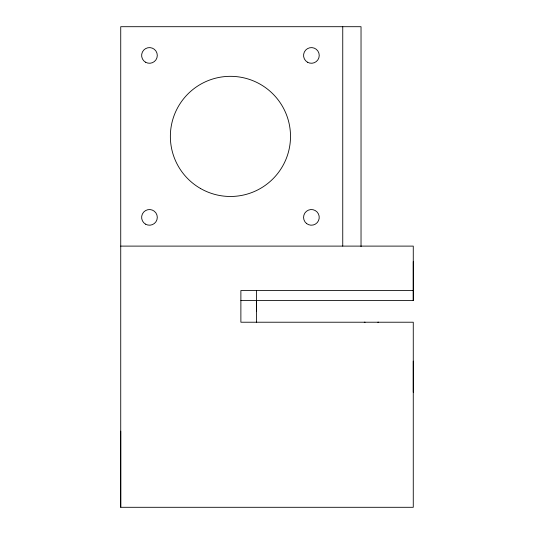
<?xml version="1.0" encoding="UTF-8"?>
<svg xmlns="http://www.w3.org/2000/svg" width="534" height="534" viewBox="0 0 534 534"><rect width="100%" height="100%" fill="white"/><g stroke="black" fill="none" stroke-linecap="round" stroke-linejoin="round"><path stroke-width="0.8" d="M413.269 290.509L240.881 290.509L240.881 322.222L413.269 322.222L413.269 507.3L120.731 507.3L120.731 26.7L361.031 26.7L361.031 246.641M256.554 311.402L256.554 300.589M342.748 246.107L342.748 26.7M413.269 392.236L413.269 361.171M240.881 300.589L413.269 300.589L413.269 261.64M120.731 246.107L413.269 246.107L413.269 300.589M364.281 322.222L365.076 322.222M377.832 322.222L378.619 322.222M256.554 290.509L256.554 322.222M120.731 431.185L120.731 507.3M307.484 62.218A7.836 7.836 0 0 0 319.239 55.429A7.836 7.836 0 0 0 307.484 48.647A7.836 7.836 0 0 0 307.484 62.218M145.542 62.218A7.836 7.836 0 0 0 157.296 55.429A7.836 7.836 0 0 0 145.542 48.647A7.836 7.836 0 0 0 145.542 62.218M145.542 224.16A7.836 7.836 0 0 0 157.296 217.371A7.836 7.836 0 0 0 145.542 210.59A7.836 7.836 0 0 0 145.542 224.16M306.609 223.572A7.836 7.836 0 0 0 319.165 218.426A7.836 7.836 0 0 0 308.432 210.122A7.836 7.836 0 0 0 306.609 223.572M200.397 188.429A60.075 60.075 0 0 0 290.509 136.404A60.075 60.075 0 0 0 200.397 84.379A60.075 60.075 0 0 0 200.397 188.429"/></g></svg>
